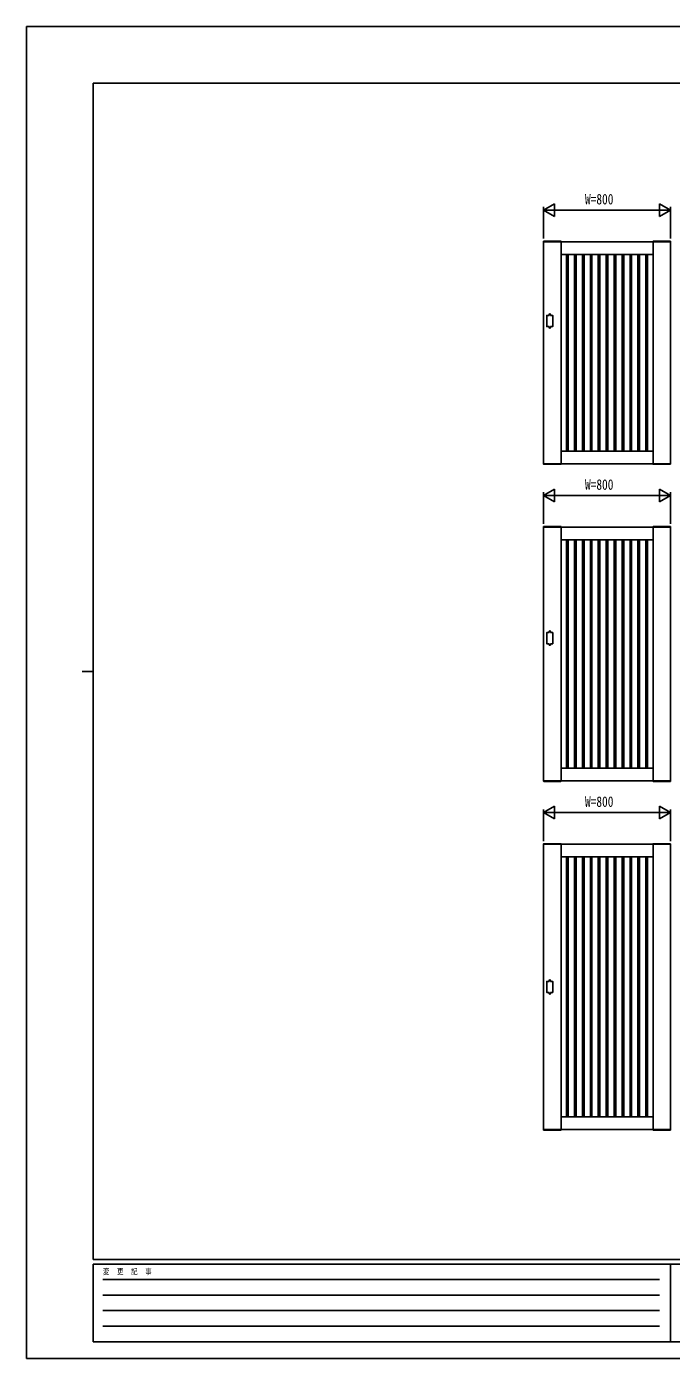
# Model space of a CAD drawing. Units: millimetres on the paper. Extents: x -297 to 297, y -210 to 210.
# Drawn here: x -297 to -93.7, y -210 to 210 of the extents above; entities that cross this region are included whole.
import ezdxf
from ezdxf.enums import TextEntityAlignment as Align

# ---------------------------------------------------------------- set-up
doc = ezdxf.new("R2010")
doc.units = ezdxf.units.MM
for name, color, linetype in [('0-2_YKK_A1', 4, 'Continuous'), ('0-3_YKK_D', 6, 'Continuous'), ('0-4_YKK_ZWAK', 7, 'Continuous')]:
    doc.layers.add(name, color=color, linetype=linetype)
doc.styles.add('ＭＳ ゴシック', font='')
doc.styles.get('ＭＳ ゴシック').set_extended_font_data('MS Gothic')

msp = doc.modelspace()

# ---------------------------------------------------------------- linework, layer by layer
at = {"layer": '0-2_YKK_A1'}
for p, q in [((-134.017, 142.278), (-134.024, 142.15)), ((-134.024, 142.15), (-128.474, 142.15)), ((-133.967, 142.325), (-128.53, 142.325)), ((-128.499, 142.15), (-128.499, 72.15)), ((-128.48, 142.278), (-128.474, 142.15)), ((-99.517, 142.278), (-99.524, 142.15)), ((-93.974, 142.15), (-99.524, 142.15)), ((-99.499, 142.15), (-99.499, 72.15)), ((-94.03, 142.325), (-99.467, 142.325)), ((-93.98, 142.278), (-93.974, 142.15)), ((-128.499, 138.15), (-99.499, 138.15)), ((-126.749, 76.15), (-126.749, 138.15)), ((-126.249, 76.15), (-126.249, 138.15)), ((-124.249, 76.15), (-124.249, 138.15)), ((-123.749, 76.15), (-123.749, 138.15)), ((-121.749, 76.15), (-121.749, 138.15)), ((-121.249, 76.15), (-121.249, 138.15)), ((-119.249, 76.15), (-119.249, 138.15)), ((-118.749, 76.15), (-118.749, 138.15)), ((-116.749, 76.15), (-116.749, 138.15)), ((-116.249, 76.15), (-116.249, 138.15)), ((-114.249, 76.15), (-114.249, 138.15)), ((-113.749, 76.15), (-113.749, 138.15)), ((-111.749, 76.15), (-111.749, 138.15)), ((-111.249, 76.15), (-111.249, 138.15)), ((-109.249, 76.15), (-109.249, 138.15)), ((-108.749, 76.15), (-108.749, 138.15)), ((-106.749, 76.15), (-106.749, 138.15)), ((-106.249, 76.15), (-106.249, 138.15)), ((-104.249, 76.15), (-104.249, 138.15)), ((-103.749, 76.15), (-103.749, 138.15)), ((-101.749, 76.15), (-101.749, 138.15)), ((-101.249, 76.15), (-101.249, 138.15)), ((-132.299, 118.9), (-132.299, 119.15)), ((-131.799, 118.9), (-131.799, 119.15)), ((-132.299, 115.4), (-132.299, 115.15)), ((-131.799, 115.4), (-131.799, 115.15)), ((-128.499, 76.15), (-99.499, 76.15)), ((-134.024, 72.15), (-128.474, 72.15)), ((-134.017, 72.022), (-134.024, 72.15)), ((-133.967, 71.975), (-128.53, 71.975)), ((-128.48, 72.022), (-128.474, 72.15)), ((-93.974, 72.15), (-99.524, 72.15)), ((-99.517, 72.022), (-99.524, 72.15)), ((-94.03, 71.975), (-99.467, 71.975)), ((-93.98, 72.022), (-93.974, 72.15)), ((-134.017, 52.278), (-134.024, 52.15)), ((-134.024, 52.15), (-128.474, 52.15)), ((-133.967, 52.325), (-128.53, 52.325)), ((-128.499, 52.15), (-128.499, -27.85)), ((-128.48, 52.278), (-128.474, 52.15)), ((-99.517, 52.278), (-99.524, 52.15)), ((-93.974, 52.15), (-99.524, 52.15)), ((-99.499, 52.15), (-99.499, -27.85)), ((-94.03, 52.325), (-99.467, 52.325)), ((-93.98, 52.278), (-93.974, 52.15)), ((-128.499, 48.15), (-99.499, 48.15)), ((-126.749, -23.85), (-126.749, 48.15)), ((-126.249, -23.85), (-126.249, 48.15)), ((-124.249, -23.85), (-124.249, 48.15)), ((-123.749, -23.85), (-123.749, 48.15)), ((-121.749, -23.85), (-121.749, 48.15)), ((-121.249, -23.85), (-121.249, 48.15)), ((-119.249, -23.85), (-119.249, 48.15)), ((-118.749, -23.85), (-118.749, 48.15)), ((-116.749, -23.85), (-116.749, 48.15)), ((-116.249, -23.85), (-116.249, 48.15)), ((-114.249, -23.85), (-114.249, 48.15)), ((-113.749, -23.85), (-113.749, 48.15)), ((-111.749, -23.85), (-111.749, 48.15)), ((-111.249, -23.85), (-111.249, 48.15)), ((-109.249, -23.85), (-109.249, 48.15)), ((-108.749, -23.85), (-108.749, 48.15)), ((-106.749, -23.85), (-106.749, 48.15)), ((-106.249, -23.85), (-106.249, 48.15)), ((-104.249, -23.85), (-104.249, 48.15)), ((-103.749, -23.85), (-103.749, 48.15)), ((-101.749, -23.85), (-101.749, 48.15)), ((-101.249, -23.85), (-101.249, 48.15)), ((-132.299, 18.9), (-132.299, 19.15)), ((-131.799, 18.9), (-131.799, 19.15)), ((-132.299, 15.4), (-132.299, 15.15)), ((-131.799, 15.4), (-131.799, 15.15)), ((-128.499, -23.85), (-99.499, -23.85)), ((-134.024, -27.85), (-128.474, -27.85)), ((-134.017, -27.978), (-134.024, -27.85)), ((-133.967, -28.025), (-128.53, -28.025)), ((-128.48, -27.978), (-128.474, -27.85)), ((-93.974, -27.85), (-99.524, -27.85)), ((-99.517, -27.978), (-99.524, -27.85)), ((-94.03, -28.025), (-99.467, -28.025)), ((-93.98, -27.978), (-93.974, -27.85)), ((-134.017, -47.722), (-134.024, -47.85)), ((-134.024, -47.85), (-128.474, -47.85)), ((-133.967, -47.675), (-128.53, -47.675)), ((-128.499, -47.85), (-128.499, -137.85)), ((-128.48, -47.722), (-128.474, -47.85)), ((-99.517, -47.722), (-99.524, -47.85)), ((-93.974, -47.85), (-99.524, -47.85)), ((-99.499, -47.85), (-99.499, -137.85)), ((-94.03, -47.675), (-99.467, -47.675)), ((-93.98, -47.722), (-93.974, -47.85)), ((-128.499, -51.85), (-99.499, -51.85)), ((-126.749, -133.85), (-126.749, -51.85)), ((-126.249, -133.85), (-126.249, -51.85)), ((-124.249, -133.85), (-124.249, -51.85)), ((-123.749, -133.85), (-123.749, -51.85)), ((-121.749, -133.85), (-121.749, -51.85)), ((-121.249, -133.85), (-121.249, -51.85)), ((-119.249, -133.85), (-119.249, -51.85)), ((-118.749, -133.85), (-118.749, -51.85)), ((-116.749, -133.85), (-116.749, -51.85)), ((-116.249, -133.85), (-116.249, -51.85)), ((-114.249, -133.85), (-114.249, -51.85)), ((-113.749, -133.85), (-113.749, -51.85)), ((-111.749, -133.85), (-111.749, -51.85)), ((-111.249, -133.85), (-111.249, -51.85)), ((-109.249, -133.85), (-109.249, -51.85)), ((-108.749, -133.85), (-108.749, -51.85)), ((-106.749, -133.85), (-106.749, -51.85)), ((-106.249, -133.85), (-106.249, -51.85)), ((-104.249, -133.85), (-104.249, -51.85)), ((-103.749, -133.85), (-103.749, -51.85)), ((-101.749, -133.85), (-101.749, -51.85)), ((-101.249, -133.85), (-101.249, -51.85)), ((-132.299, -91.1), (-132.299, -90.85)), ((-131.799, -91.1), (-131.799, -90.85)), ((-132.299, -94.6), (-132.299, -94.85)), ((-131.799, -94.6), (-131.799, -94.85)), ((-128.499, -133.85), (-99.499, -133.85)), ((-134.024, -137.85), (-128.474, -137.85)), ((-134.017, -137.978), (-134.024, -137.85)), ((-133.967, -138.025), (-128.53, -138.025)), ((-128.48, -137.978), (-128.474, -137.85)), ((-99.524, -137.85), (-93.974, -137.85)), ((-99.517, -137.978), (-99.524, -137.85)), ((-99.467, -138.025), (-94.03, -138.025)), ((-93.98, -137.978), (-93.974, -137.85))]:
    msp.add_line(p, q, dxfattribs=at)
for points in [[(-133.999, 142.15), (-93.999, 142.15), (-93.999, 72.15), (-133.999, 72.15)], [(-133.999, 52.15), (-93.999, 52.15), (-93.999, -27.85), (-133.999, -27.85)], [(-133.999, -47.85), (-93.999, -47.85), (-93.999, -137.85), (-133.999, -137.85)]]:
    msp.add_lwpolyline(points, close=True, dxfattribs=at)
for points in [[(-132.299, 118.9), (-132.999, 118.9), (-132.999, 115.4), (-132.299, 115.4)], [(-131.799, 115.4), (-131.099, 115.4), (-131.099, 118.9), (-131.799, 118.9)], [(-132.299, 18.9), (-132.999, 18.9), (-132.999, 15.4), (-132.299, 15.4)], [(-131.799, 15.4), (-131.099, 15.4), (-131.099, 18.9), (-131.799, 18.9)], [(-132.299, -91.1), (-132.999, -91.1), (-132.999, -94.6), (-132.299, -94.6)], [(-131.799, -94.6), (-131.099, -94.6), (-131.099, -91.1), (-131.799, -91.1)]]:
    msp.add_lwpolyline(points, dxfattribs=at)
for centre, radius, start, end in [((-133.967, 142.275), 0.05, 90, 177), ((-128.53, 142.275), 0.05, 3, 90), ((-99.467, 142.275), 0.05, 90, 177), ((-94.03, 142.275), 0.05, 3, 90), ((-132.049, 119.15), 0.25, 0, 180), ((-132.049, 115.15), 0.25, 180, 0), ((-133.967, 72.025), 0.05, 183, 270), ((-128.53, 72.025), 0.05, 270, 357), ((-99.467, 72.025), 0.05, 183, 270), ((-94.03, 72.025), 0.05, 270, 357), ((-133.967, 52.275), 0.05, 90, 177), ((-128.53, 52.275), 0.05, 3, 90), ((-99.467, 52.275), 0.05, 90, 177), ((-94.03, 52.275), 0.05, 3, 90), ((-132.049, 19.15), 0.25, 0, 180), ((-132.049, 15.15), 0.25, 180, 0), ((-133.967, -27.975), 0.05, 183, 270), ((-128.53, -27.975), 0.05, 270, 357), ((-99.467, -27.975), 0.05, 183, 270), ((-94.03, -27.975), 0.05, 270, 357), ((-133.967, -47.725), 0.05, 90, 177), ((-128.53, -47.725), 0.05, 3, 90), ((-99.467, -47.725), 0.05, 90, 177), ((-94.03, -47.725), 0.05, 3, 90), ((-132.049, -90.85), 0.25, 0, 180), ((-132.049, -94.85), 0.25, 180, 0), ((-133.967, -137.975), 0.05, 183, 270), ((-128.53, -137.975), 0.05, 270, 357), ((-99.467, -137.975), 0.05, 183, 270), ((-94.03, -137.975), 0.05, 270, 357)]:
    msp.add_arc(centre, radius, start, end, dxfattribs=at)
at = {"layer": '0-3_YKK_D'}
for p, q in [((-133.999, 152.15), (-130.535, 154.15)), ((-133.999, 143.15), (-133.999, 153.15)), ((-133.999, 152.15), (-130.535, 150.15)), ((-133.999, 152.15), (-127.07, 152.15)), ((-130.535, 150.15), (-130.535, 154.15)), ((-129.999, 152.15), (-97.999, 152.15)), ((-93.999, 152.15), (-100.927, 152.15)), ((-93.999, 152.15), (-97.463, 154.15)), ((-97.463, 154.15), (-97.463, 150.15)), ((-93.999, 152.15), (-97.463, 150.15)), ((-93.999, 143.15), (-93.999, 153.15)), ((-133.999, 62.15), (-130.535, 64.15)), ((-133.999, 53.15), (-133.999, 63.15)), ((-130.535, 60.15), (-130.535, 64.15)), ((-93.999, 62.15), (-97.463, 64.15)), ((-97.463, 64.15), (-97.463, 60.15)), ((-93.999, 53.15), (-93.999, 63.15)), ((-133.999, 62.15), (-130.535, 60.15)), ((-133.999, 62.15), (-127.07, 62.15)), ((-129.999, 62.15), (-97.999, 62.15)), ((-93.999, 62.15), (-100.927, 62.15)), ((-93.999, 62.15), (-97.463, 60.15)), ((-133.999, -37.85), (-130.535, -35.85)), ((-133.999, -46.85), (-133.999, -36.85)), ((-130.535, -39.85), (-130.535, -35.85)), ((-93.999, -37.85), (-97.463, -35.85)), ((-97.463, -35.85), (-97.463, -39.85)), ((-93.999, -46.85), (-93.999, -36.85)), ((-133.999, -37.85), (-130.535, -39.85)), ((-133.999, -37.85), (-127.07, -37.85)), ((-129.999, -37.85), (-97.999, -37.85)), ((-93.999, -37.85), (-100.927, -37.85)), ((-93.999, -37.85), (-97.463, -39.85))]:
    msp.add_line(p, q, dxfattribs=at)
at = {"layer": '0-4_YKK_ZWAK'}
for p, q in [((270.001, 192.15), (-275.999, 192.15)), ((-275.999, -178.85), (-275.999, 192.15)), ((-279.499, 6.65), (-275.999, 6.65)), ((270.001, -178.85), (-275.999, -178.85)), ((-93.999, -180.25), (-275.999, -180.25)), ((-275.999, -204.75), (-275.999, -180.25)), ((-93.999, -180.25), (-93.999, -204.75)), ((-2.999, -180.25), (-93.999, -180.25)), ((-273.024, -185.15), (-97.499, -185.15)), ((-273.024, -190.05), (-97.499, -190.05)), ((-273.024, -194.95), (-97.499, -194.95)), ((-273.024, -199.85), (-97.499, -199.85)), ((-275.999, -204.75), (-93.999, -204.75)), ((-93.999, -204.75), (-2.999, -204.75))]:
    msp.add_line(p, q, dxfattribs=at)
msp.add_lwpolyline([(-297, -210), (297, -210), (297, 210), (-297, 210)], close=True, dxfattribs=at)

# ---------------------------------------------------------------- texts
at = {"layer": '0-3_YKK_D', "style": 'ＭＳ ゴシック', "width": 0.8}
for p in [(-120.959, 152.95), (-120.959, 62.95), (-120.959, -37.05)]:
    msp.add_text('W=800', height=3.299, dxfattribs=at).set_placement(p, align=Align.BOTTOM_LEFT)
at = {"layer": '0-4_YKK_ZWAK', "style": 'ＭＳ ゴシック', "width": 0.8}
msp.add_text('変  更  記  事', height=1.833, dxfattribs=at).set_placement((-272.942, -184.1), align=Align.BOTTOM_LEFT)

doc.saveas('drawing.dxf')
